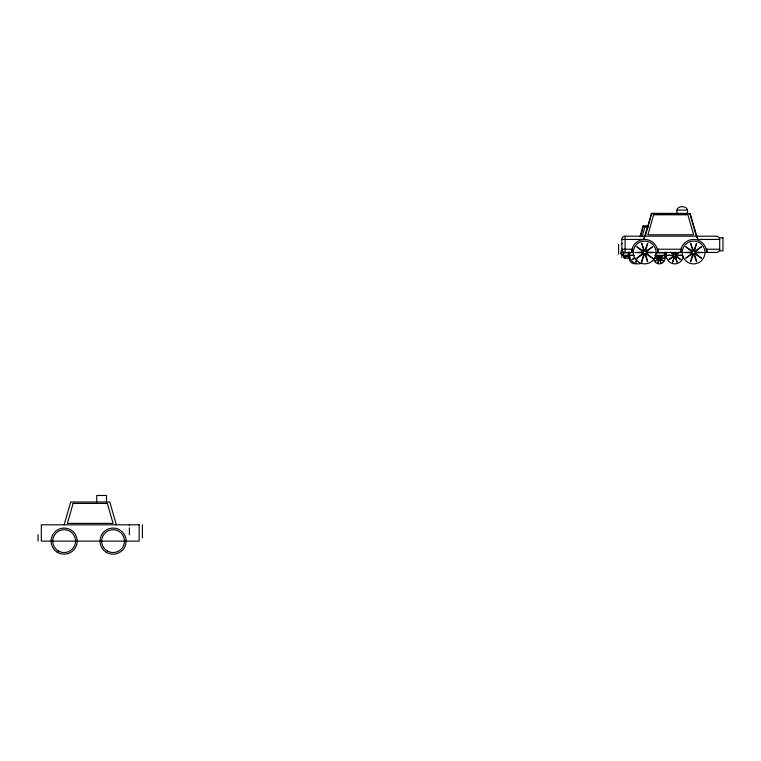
<?xml version="1.0" encoding="UTF-8"?>
<svg xmlns="http://www.w3.org/2000/svg" width="761" height="761" viewBox="0 0 761 761"><rect width="100%" height="100%" fill="white"/><g stroke="black" fill="none" stroke-linecap="round" stroke-linejoin="round"><path stroke-width="1.14" d="M689.847 213.403L696.229 236.186L645.299 236.186L651.692 213.403M677.29 213.356C673.656 204.452 690.712 204.452 687.078 213.356M631.64 252.081L632.049 249.228L621.861 249.228A3.263 3.263 0 0 0 625.104 252.49L633.257 252.49M680.562 252.081L680.962 249.228L657.304 249.228M628.386 254.783L628.681 252.899L621.043 252.899A2.445 2.445 0 0 0 623.478 255.344L629.594 255.344M665.076 254.783L665.371 252.899L655.906 252.899M636.71 259.254L635.882 262.326L636.643 260.348M660.31 255.591L659.758 257.627L663.307 255.325L660.015 257.979L664.248 258.198L660.015 258.417L663.307 261.071L659.758 258.759L660.862 262.849L659.349 258.892L657.837 262.849L658.94 258.759L655.392 261.071L658.684 258.417L654.46 258.198L658.684 257.979L655.392 255.325L658.94 257.627L658.389 255.591M676.015 252.452L675.464 254.497L679.012 252.186M64.143 524.814L70.668 501.984L109.803 501.984L116.328 524.814M639.991 236.69L643.035 226.169L647.992 225.988M640.724 235.777L643.416 226.046M642.132 236.69L644.881 227.063L648.382 227.063M644.044 238.374L644.805 236.614M696.857 236.186L716.891 236.214L718.888 237.299L719.687 239.439L697.789 239.439L690.094 213.403L651.587 213.356L643.739 239.439L621.861 239.439L621.842 250.835M660.11 255.525L659.349 257.494L658.598 255.525M675.597 252.319L674.845 254.298L674.084 252.319M634.684 257.665L632.22 259.653L634.874 257.922M679.135 252.357L675.844 255.021L682.179 255.344L675.844 255.667L680.781 259.653L675.464 256.191L677.109 262.326L674.845 256.39L672.572 262.326L674.227 256.191L668.909 259.653L673.846 255.667L667.502 255.344L673.846 255.021L670.555 252.357M651.083 213.803L690.455 213.803M642.988 226.312L647.992 226.34M633.989 255.182L630.812 255.344L633.989 255.506M677.29 210.093L687.078 210.093M621.842 239.439A3.263 3.263 0 0 1 625.104 236.186L644.672 236.186M706.227 249.228L719.687 249.228L718.955 251.282L717.119 252.414L705.009 252.49A11.415 11.415 0 0 1 687.887 262.374A11.415 11.415 0 0 1 687.887 242.607A11.415 11.415 0 0 1 705.009 252.49M656.087 252.49A11.415 11.415 0 0 0 638.964 242.607A11.415 11.415 0 0 0 638.964 262.374A11.415 11.415 0 0 0 656.087 252.49L682.179 252.49M654.783 255.344L666.284 255.344M628.576 256.562L623.487 256.562A1.627 1.627 0 0 0 625.104 258.198L629.185 258.198M665.057 258.198L665.875 258.198A6.526 6.526 0 0 0 665.076 255.078M670.679 252.186L674.227 254.497L673.675 252.452M696.734 236.614L697.485 238.374M625.104 236.195L625.104 252.471M625.104 256.562L625.104 258.188M623.478 252.899L623.478 257.351M621.842 254.126L621.842 257.37M621.033 250.769L621.033 254.098M618.588 244.348L618.588 254.107M142.412 524.833L142.412 537.846M129.37 524.833L129.37 525.404M129.37 527.811L129.37 534.869M106.54 501.984L106.54 495.468L96.752 495.468L96.752 501.984M38.05 534.612L38.05 541.119M636.462 263.687A5.708 5.708 0 0 1 629.823 255.572M664.125 255.078A5.708 5.708 0 0 1 660.986 263.667A5.708 5.708 0 0 1 653.642 258.198M628.367 258.198A6.526 6.526 0 0 1 629.166 255.078M642.084 262.945A8.561 8.561 0 0 1 630.194 252.195M683.368 256.115A8.561 8.561 0 0 1 672.867 263.667A8.561 8.561 0 0 1 666.883 252.195M628.367 255.344A9.788 9.788 0 0 1 628.909 252.138M665.057 255.344A9.788 9.788 0 0 1 665.599 252.138M621.195 244.661A2.445 2.445 0 0 1 622.137 243.51M631.63 252.49A13.042 13.042 0 0 1 644.672 239.439A13.042 13.042 0 0 1 657.723 252.49M680.553 252.49A13.042 13.042 0 0 1 693.594 239.439A13.042 13.042 0 0 1 706.646 252.49A3.244 0.837 75.5 0 0 706.807 248.933M657.885 248.933A3.244 0.837 75.5 0 1 657.799 252.462M643.854 253.622L641.656 261.794L644.672 253.889L647.697 261.794L645.499 253.622L652.596 258.236L646.003 252.918L654.46 252.49L646.003 252.053L652.596 246.735L645.499 251.358L647.697 243.187L644.672 251.092L641.656 243.187L643.854 251.358L636.757 246.735L643.349 252.053L634.893 252.49L643.349 252.918L636.757 258.236L643.854 253.622M692.776 253.622L690.569 261.794L693.594 253.889L696.619 261.794L694.422 253.622L701.509 258.236L694.926 252.918L703.383 252.49L694.926 252.053L701.509 246.735L694.422 251.358L696.619 243.187L693.594 251.092L690.569 243.187L692.776 251.358L685.68 246.735L692.272 252.053L683.816 252.49L692.272 252.918L685.68 258.236L692.776 253.622M73.113 503.411L67.406 523.387L113.066 523.387L107.358 503.411L73.113 503.411M653.642 214.783L647.934 234.759L693.594 234.759L687.887 214.783L653.642 214.783M722.95 237.812L719.687 237.812L719.687 250.835L722.95 250.854L722.95 237.812M139.158 524.814L41.313 524.814L41.313 541.128L139.158 541.128L139.158 524.814M105.75 551.925A13.042 13.042 0 0 0 126.079 542.06A13.042 13.042 0 0 0 107.358 529.39A13.042 13.042 0 0 0 105.75 551.925M56.828 551.925A13.042 13.042 0 0 0 77.156 542.06A13.042 13.042 0 0 0 58.445 529.39A13.042 13.042 0 0 0 56.828 551.925M107.358 551.012A11.415 11.415 0 0 0 124.481 541.128A11.415 11.415 0 0 0 107.358 531.235A11.415 11.415 0 0 0 107.358 551.012M58.435 551.012A11.415 11.415 0 0 0 75.558 541.128A11.415 11.415 0 0 0 58.435 531.235A11.415 11.415 0 0 0 58.435 551.012"/></g></svg>
